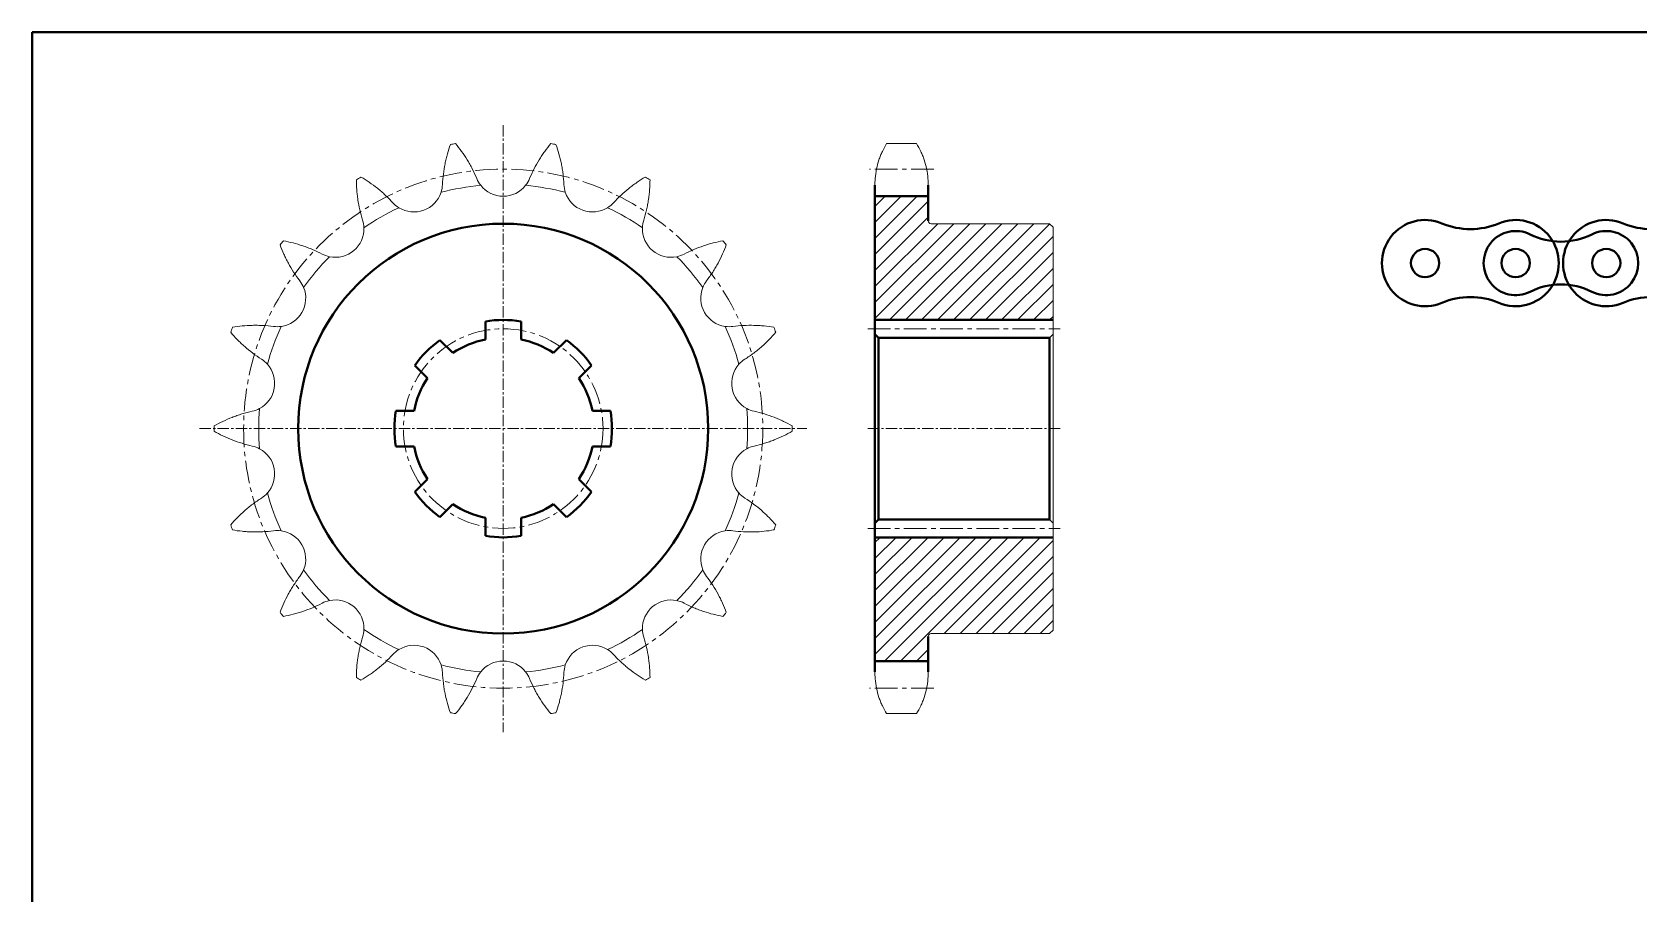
# Model space of a CAD drawing. Header units: millimetres. Extents: x -11382 to 23553, y -372 to 10786.
# Drawn here: x 1251.9 to 1702.5, y 4836.5 to 5078.3 of the extents above; entities that cross this region are included whole.
import ezdxf

# ---------------------------------------------------------------- set-up
doc = ezdxf.new("R2010")
doc.units = ezdxf.units.MM
doc.header["$LTSCALE"] = 0.2
doc.linetypes.add('CENTER', pattern=[50.8, 31.75, -6.35, 6.35, -6.35])
for name, color, linetype, lineweight in [('đường bao thấy', 7, 'Continuous', 40), ('đường mặt cắt', 160, 'Continuous', 15), ('đường nét tâm', 137, 'CENTER', 15)]:
    doc.layers.add(name, color=color, linetype=linetype, lineweight=lineweight)
pattern_1 = [(45, (-1444.8965, -1010.9856), (-2.245064, 2.245064), [])]

msp = doc.modelspace()

# ---------------------------------------------------------------- hatches: boundary and pattern name
at = {"layer": 'đường mặt cắt', "ltscale": 0.5}
h = msp.add_hatch(dxfattribs=at)
h.set_pattern_fill('ANSI31', color=256, style=0)
h.set_pattern_definition(pattern_1)
h.paths.add_polyline_path([(1488.26, 4997.532), (1538.26, 4997.532), (1538.26, 5023.532), (1537.26, 5024.532), (1504.02, 5024.532, -0.4142136), (1503.22, 5025.332), (1503.22, 5032.229), (1488.26, 5032.229)])
h = msp.add_hatch(dxfattribs=at)
h.set_pattern_fill('ANSI31', color=256, style=0)
h.set_pattern_definition(pattern_1)
h.paths.add_polyline_path([(1537.26, 4909.532), (1538.26, 4910.532), (1538.26, 4936.532), (1488.26, 4936.532), (1488.26, 4901.836), (1503.22, 4901.836), (1503.22, 4908.732, -0.4142136), (1504.02, 4909.532)])

# ---------------------------------------------------------------- linework, layer by layer
at = {"layer": 'đường bao thấy', "color": 7, "linetype": 'Continuous', "lineweight": 15}
for p, q in [((1491.562, 5046.998), (1499.918, 5046.998)), ((1537.26, 5024.532), (1504.02, 5024.532)), ((1537.26, 5024.532), (1538.26, 5023.532)), ((1538.26, 5023.532), (1538.26, 4910.532)), ((1504.02, 4909.532), (1537.26, 4909.532)), ((1537.26, 4909.532), (1538.26, 4910.532)), ((1491.562, 4887.067), (1499.918, 4887.067))]:
    msp.add_line(p, q, dxfattribs=at)
at = {"layer": 'đường bao thấy'}
for p, q in [((1488.26, 5035.29), (1488.26, 4898.775)), ((1503.22, 5035.29), (1503.22, 5025.332)), ((1488.26, 5032.229), (1503.22, 5032.229)), ((1379.012, 4997.12), (1379.012, 4992.037)), ((1389.012, 4997.12), (1389.012, 4992.037)), ((1488.26, 4997.532), (1538.26, 4997.532)), ((1489.26, 4992.532), (1488.26, 4993.532)), ((1366.273, 4991.843), (1369.867, 4988.249)), ((1401.752, 4991.843), (1398.158, 4988.249)), ((1489.26, 4992.532), (1537.26, 4992.532)), ((1359.202, 4984.772), (1362.796, 4981.178)), ((1408.823, 4984.772), (1405.229, 4981.178)), ((1353.925, 4972.032), (1359.007, 4972.032)), ((1414.1, 4972.032), (1409.017, 4972.032)), ((1353.925, 4962.032), (1359.007, 4962.032)), ((1414.1, 4962.032), (1409.017, 4962.032)), ((1359.202, 4949.293), (1362.796, 4952.887)), ((1408.823, 4949.293), (1405.229, 4952.887)), ((1366.273, 4942.222), (1369.867, 4945.816)), ((1401.752, 4942.222), (1398.158, 4945.816)), ((1379.012, 4936.945), (1379.012, 4942.027)), ((1389.012, 4936.945), (1389.012, 4942.027)), ((1489.26, 4941.532), (1488.26, 4940.532)), ((1489.26, 4941.532), (1537.26, 4941.532)), ((1488.26, 4936.532), (1538.26, 4936.532)), ((1503.22, 4908.732), (1503.22, 4898.775)), ((1488.26, 4901.836), (1503.22, 4901.836))]:
    msp.add_line(p, q, dxfattribs=at)
at = {"layer": 'đường bao thấy', "lineweight": 15}
for p, q in [((1537.26, 4992.532), (1538.26, 4993.532)), ((1537.26, 4941.532), (1538.26, 4940.532))]:
    msp.add_line(p, q, dxfattribs=at)
at = {"layer": 'đường bao thấy', "ltscale": 0.5}
for p, q in [((1489.26, 4992.532), (1489.26, 4941.532)), ((1537.26, 4992.532), (1537.26, 4941.532))]:
    msp.add_line(p, q, dxfattribs=at)
at = {"layer": 'đường bao thấy'}
msp.add_lwpolyline([(1251.895, 5078.271), (2018.232, 5078.271), (2018.232, 4594.736), (1251.895, 4594.736)], close=True, dxfattribs=at)
at = {"layer": 'đường bao thấy', "ltscale": 0.5}
for centre, radius in [((1384.012, 4967.032), 57.5), ((1642.58, 5013.477), 3.975), ((1667.98, 5013.477), 3.975), ((1693.38, 5013.477), 3.975)]:
    msp.add_circle(centre, radius, dxfattribs=at)
at = {"layer": 'đường bao thấy', "color": 7, "linetype": 'Continuous', "lineweight": 15}
for centre, radius, start, end in [((1384.012, 4967.032), 81.071, 99.47468, 100.52532), ((1384.012, 4967.032), 81.071, 79.47468, 80.52532), ((1384.012, 4967.032), 81.071, 119.47468, 120.52532), ((1384.012, 4967.032), 68.548, 95.2757, 104.7243), ((1384.012, 5040.248), 8.019, 218.19121, 321.80879), ((1384.012, 4967.032), 68.548, 75.2757, 84.7243), ((1384.012, 4967.032), 81.071, 59.47468, 60.52532), ((1358.971, 5035.833), 8.019, 238.19121, 341.80879), ((1409.054, 5035.833), 8.019, 198.19121, 301.80879), ((1384.012, 4967.032), 68.548, 115.2757, 124.7243), ((1384.012, 4967.032), 68.548, 55.2757, 64.7243), ((1504.02, 5025.332), 0.8, 180, 270), ((1336.95, 5023.119), 8.019, 258.19121, 1.80879), ((1431.075, 5023.119), 8.019, 178.19121, 281.80879), ((1384.012, 4967.032), 81.071, 139.47468, 140.52532), ((1384.012, 4967.032), 81.071, 39.47468, 40.52532), ((1384.012, 4967.032), 68.548, 135.2757, 144.7243), ((1384.012, 4967.032), 68.548, 35.2757, 44.7243), ((1320.606, 5003.64), 8.019, 278.19121, 21.80879), ((1447.419, 5003.64), 8.019, 158.19121, 261.80879), ((1384.012, 4967.032), 81.071, 159.47468, 160.52532), ((1384.012, 4967.032), 68.548, 155.2757, 164.7243), ((1384.012, 4967.032), 68.548, 15.2757, 24.7243), ((1384.012, 4967.032), 81.071, 19.47468, 20.52532), ((1311.909, 4979.746), 8.019, 298.19121, 41.80879), ((1456.116, 4979.746), 8.019, 138.19121, 241.80879), ((1384.012, 4967.032), 68.548, 175.2757, 184.7243), ((1384.012, 4967.032), 68.548, 355.2757, 4.7243), ((1384.012, 4967.032), 81.071, 179.47468, 180.52532), ((1384.012, 4967.032), 81.071, 359.47468, 0.52532), ((1311.909, 4954.319), 8.019, 318.19121, 61.80879), ((1456.116, 4954.319), 8.019, 118.19121, 221.80879), ((1384.012, 4967.032), 68.548, 195.2757, 204.7243), ((1384.012, 4967.032), 68.548, 335.2757, 344.7243), ((1384.012, 4967.032), 81.071, 199.47468, 200.52532), ((1384.012, 4967.032), 81.071, 339.47468, 340.52532), ((1320.606, 4930.425), 8.019, 338.19121, 81.80879), ((1447.419, 4930.425), 8.019, 98.19121, 201.80879), ((1384.012, 4967.032), 68.548, 215.2757, 224.7243), ((1384.012, 4967.032), 68.548, 315.2757, 324.7243), ((1336.95, 4910.946), 8.019, 358.19121, 101.80879), ((1431.075, 4910.946), 8.019, 78.19121, 181.80879), ((1384.012, 4967.032), 81.071, 219.47468, 220.52532), ((1384.012, 4967.032), 81.071, 319.47468, 320.52532), ((1384.012, 4967.032), 68.548, 235.2757, 244.7243), ((1384.012, 4967.032), 68.548, 295.2757, 304.7243), ((1504.02, 4908.732), 0.8, 90, 180), ((1358.971, 4898.232), 8.019, 18.19121, 121.80879), ((1409.054, 4898.232), 8.019, 58.19121, 161.80879), ((1384.012, 4967.032), 68.548, 255.2757, 264.7243), ((1384.012, 4893.817), 8.019, 38.19121, 141.80879), ((1384.012, 4967.032), 68.548, 275.2757, 284.7243), ((1384.012, 4967.032), 81.071, 239.47468, 240.52532), ((1384.012, 4967.032), 81.071, 299.47468, 300.52532), ((1384.012, 4967.032), 81.071, 259.47468, 260.52532), ((1384.012, 4967.032), 81.071, 279.47468, 280.52532)]:
    msp.add_arc(centre, radius, start, end, dxfattribs=at)
at = {"layer": 'đường bao thấy', "ltscale": 0.5}
for centre, radius, start, end in [((1642.58, 5013.477), 12.1, 67.05544, 292.94456), ((1667.98, 5013.477), 12.1, 247.05544, 112.94456), ((1693.38, 5013.477), 12.1, 67.05544, 292.94456), ((1655.28, 5043.477), 20.477, 247.05544, 292.94456), ((1667.98, 5013.477), 9, 63.43495, 296.56505), ((1680.68, 5038.877), 19.398, 243.43495, 296.56505), ((1693.38, 5013.477), 9, 243.43495, 116.56505), ((1706.08, 5043.477), 20.477, 247.05544, 292.94456), ((1680.68, 4988.077), 19.398, 63.43495, 116.56505), ((1655.28, 4983.477), 20.477, 67.05544, 112.94456), ((1706.08, 4983.477), 20.477, 67.05544, 112.94456)]:
    msp.add_arc(centre, radius, start, end, dxfattribs=at)
at = {"layer": 'đường bao thấy'}
for radius, start, end in [(30.5, 80.56466, 99.43534), (30.5, 125.56466, 144.43534), (25.5, 101.30773, 123.69227), (25.5, 56.30773, 78.69227), (30.5, 35.56466, 54.43534), (25.5, 146.30773, 168.69227), (25.5, 11.30773, 33.69227), (30.5, 170.56466, 189.43534), (30.5, 350.56466, 9.43534), (25.5, 191.30773, 213.69227), (25.5, 326.30773, 348.69227), (30.5, 215.56466, 234.43534), (30.5, 305.56466, 324.43534), (25.5, 236.30773, 258.69227), (25.5, 281.30773, 303.69227), (30.5, 260.56466, 279.43534)]:
    msp.add_arc((1384.012, 4967.032), radius, start, end, dxfattribs=at)
at = {"layer": 'đường bao thấy', "color": 7, "linetype": 'Continuous', "lineweight": 15}
for points in [[(1366.983, 5035.483), (1367.071, 5037.498), (1367.315, 5039.442), (1367.787, 5041.795), (1367.89, 5042.262), (1368.113, 5043.188), (1368.233, 5043.648), (1368.613, 5045.007), (1368.896, 5045.886), (1369.203, 5046.74)], [(1370.667, 5046.998), (1371.827, 5045.606), (1372.917, 5044.098), (1374.168, 5042.051), (1374.413, 5041.633), (1374.89, 5040.78), (1375.123, 5040.343), (1375.799, 5039.017), (1376.218, 5038.11), (1376.604, 5037.179)], [(1391.421, 5037.179), (1392.193, 5039.043), (1393.087, 5040.786), (1394.336, 5042.836), (1394.593, 5043.239), (1395.118, 5044.033), (1395.388, 5044.425), (1396.211, 5045.572), (1396.777, 5046.301), (1397.358, 5046.998)], [(1398.822, 5046.74), (1399.436, 5045.035), (1399.944, 5043.246), (1400.419, 5040.893), (1400.506, 5040.417), (1400.663, 5039.452), (1400.733, 5038.962), (1400.915, 5037.485), (1400.998, 5036.489), (1401.042, 5035.483)], [(1488.338, 5037.179), (1488.49, 5039.043), (1488.853, 5040.786), (1489.533, 5042.836), (1489.681, 5043.239), (1489.999, 5044.033), (1490.17, 5044.425), (1490.714, 5045.572), (1491.118, 5046.301), (1491.562, 5046.998)], [(1503.142, 5037.179), (1502.99, 5039.043), (1502.627, 5040.786), (1501.946, 5042.836), (1501.799, 5043.239), (1501.48, 5044.033), (1501.309, 5044.425), (1500.765, 5045.572), (1500.361, 5046.301), (1499.918, 5046.998)], [(1344.599, 5025.53), (1343.992, 5027.454), (1343.556, 5029.364), (1343.195, 5031.737), (1343.133, 5032.211), (1343.025, 5033.157), (1342.98, 5033.63), (1342.873, 5035.038), (1342.838, 5035.961), (1342.835, 5036.868)], [(1344.122, 5037.611), (1345.689, 5036.7), (1347.228, 5035.656), (1349.104, 5034.159), (1349.477, 5033.85), (1350.217, 5033.212), (1350.586, 5032.882), (1351.674, 5031.867), (1352.378, 5031.158), (1353.059, 5030.415)], [(1414.966, 5030.415), (1416.329, 5031.902), (1417.765, 5033.235), (1419.64, 5034.734), (1420.019, 5035.025), (1420.784, 5035.591), (1421.172, 5035.866), (1422.337, 5036.663), (1423.119, 5037.155), (1423.903, 5037.611)], [(1425.19, 5036.868), (1425.184, 5035.056), (1425.05, 5033.2), (1424.692, 5030.828), (1424.611, 5030.35), (1424.428, 5029.39), (1424.326, 5028.906), (1423.991, 5027.455), (1423.729, 5026.491), (1423.426, 5025.53)], [(1326.968, 5008.522), (1325.74, 5010.123), (1324.677, 5011.768), (1323.527, 5013.875), (1323.305, 5014.299), (1322.881, 5015.151), (1322.677, 5015.58), (1322.095, 5016.866), (1321.746, 5017.721), (1321.433, 5018.573)], [(1322.389, 5019.711), (1324.172, 5019.391), (1325.976, 5018.936), (1328.25, 5018.172), (1328.706, 5018.009), (1329.62, 5017.662), (1330.08, 5017.478), (1331.45, 5016.896), (1332.354, 5016.471), (1333.247, 5016.006)], [(1434.778, 5016.006), (1436.567, 5016.937), (1438.372, 5017.698), (1440.646, 5018.465), (1441.102, 5018.61), (1442.015, 5018.88), (1442.473, 5019.006), (1443.841, 5019.356), (1444.744, 5019.551), (1445.636, 5019.711)], [(1446.592, 5018.573), (1445.967, 5016.872), (1445.206, 5015.174), (1444.058, 5013.067), (1443.818, 5012.646), (1443.318, 5011.806), (1443.057, 5011.386), (1442.246, 5010.138), (1441.67, 5009.321), (1441.057, 5008.522)], [(1316.218, 4986.51), (1314.517, 4987.594), (1312.955, 4988.777), (1311.153, 4990.362), (1310.801, 4990.685), (1310.11, 4991.341), (1309.772, 4991.674), (1308.785, 4992.684), (1308.165, 4993.368), (1307.579, 4994.061)], [(1308.088, 4995.458), (1309.873, 4995.767), (1311.724, 4995.957), (1314.123, 4996.016), (1314.607, 4996.019), (1315.584, 4996.006), (1316.079, 4995.99), (1317.566, 4995.912), (1318.56, 4995.821), (1319.559, 4995.69)], [(1448.466, 4995.69), (1450.466, 4995.953), (1452.423, 4996.05), (1454.822, 4995.994), (1455.3, 4995.973), (1456.25, 4995.915), (1456.724, 4995.877), (1458.129, 4995.738), (1459.044, 4995.612), (1459.937, 4995.458)], [(1460.446, 4994.061), (1459.276, 4992.677), (1457.981, 4991.342), (1456.181, 4989.754), (1455.812, 4989.441), (1455.055, 4988.823), (1454.666, 4988.517), (1453.477, 4987.621), (1452.657, 4987.051), (1451.807, 4986.51)], [(1302.945, 4967.776), (1304.517, 4968.677), (1306.191, 4969.488), (1308.425, 4970.364), (1308.879, 4970.533), (1309.802, 4970.855), (1310.272, 4971.009), (1311.695, 4971.444), (1312.661, 4971.699), (1313.645, 4971.917)], [(1454.38, 4971.917), (1456.35, 4971.48), (1458.222, 4970.903), (1460.457, 4970.029), (1460.899, 4969.846), (1461.772, 4969.466), (1462.204, 4969.269), (1463.477, 4968.657), (1464.294, 4968.227), (1465.08, 4967.776)], [(1313.645, 4962.148), (1311.675, 4962.585), (1309.803, 4963.162), (1307.568, 4964.036), (1307.126, 4964.219), (1306.253, 4964.599), (1305.821, 4964.796), (1304.548, 4965.407), (1303.731, 4965.838), (1302.945, 4966.289)], [(1465.08, 4966.289), (1463.508, 4965.388), (1461.834, 4964.577), (1459.6, 4963.701), (1459.146, 4963.532), (1458.223, 4963.21), (1457.753, 4963.056), (1456.33, 4962.621), (1455.364, 4962.366), (1454.38, 4962.148)], [(1307.579, 4940.004), (1308.749, 4941.388), (1310.044, 4942.723), (1311.844, 4944.311), (1312.213, 4944.624), (1312.97, 4945.242), (1313.359, 4945.548), (1314.548, 4946.444), (1315.368, 4947.014), (1316.218, 4947.555)], [(1451.807, 4947.555), (1453.508, 4946.471), (1455.07, 4945.288), (1456.872, 4943.702), (1457.224, 4943.38), (1457.915, 4942.724), (1458.253, 4942.391), (1459.24, 4941.381), (1459.86, 4940.697), (1460.446, 4940.004)], [(1319.559, 4938.375), (1317.559, 4938.112), (1315.602, 4938.015), (1313.203, 4938.071), (1312.725, 4938.092), (1311.775, 4938.15), (1311.301, 4938.188), (1309.896, 4938.327), (1308.981, 4938.453), (1308.088, 4938.607)], [(1459.937, 4938.607), (1458.152, 4938.298), (1456.301, 4938.108), (1453.902, 4938.049), (1453.418, 4938.046), (1452.441, 4938.059), (1451.946, 4938.075), (1450.459, 4938.153), (1449.465, 4938.244), (1448.466, 4938.375)], [(1321.433, 4915.492), (1322.058, 4917.193), (1322.819, 4918.891), (1323.967, 4920.998), (1324.207, 4921.419), (1324.707, 4922.258), (1324.968, 4922.679), (1325.779, 4923.927), (1326.355, 4924.743), (1326.968, 4925.543)], [(1441.057, 4925.543), (1442.285, 4923.942), (1443.348, 4922.297), (1444.498, 4920.19), (1444.719, 4919.766), (1445.144, 4918.914), (1445.348, 4918.485), (1445.93, 4917.199), (1446.279, 4916.344), (1446.592, 4915.492)], [(1333.247, 4918.059), (1331.458, 4917.128), (1329.653, 4916.367), (1327.379, 4915.6), (1326.923, 4915.455), (1326.01, 4915.185), (1325.552, 4915.059), (1324.184, 4914.709), (1323.281, 4914.514), (1322.389, 4914.354)], [(1445.636, 4914.354), (1443.853, 4914.674), (1442.049, 4915.128), (1439.775, 4915.893), (1439.319, 4916.056), (1438.405, 4916.403), (1437.945, 4916.587), (1436.575, 4917.169), (1435.671, 4917.594), (1434.778, 4918.059)], [(1342.835, 4897.197), (1342.841, 4899.009), (1342.975, 4900.864), (1343.333, 4903.237), (1343.414, 4903.715), (1343.597, 4904.675), (1343.699, 4905.159), (1344.033, 4906.61), (1344.296, 4907.574), (1344.599, 4908.534)], [(1423.426, 4908.534), (1424.033, 4906.611), (1424.469, 4904.701), (1424.83, 4902.328), (1424.892, 4901.854), (1425, 4900.908), (1425.045, 4900.435), (1425.152, 4899.027), (1425.187, 4898.104), (1425.19, 4897.197)], [(1353.059, 4903.65), (1351.696, 4902.163), (1350.26, 4900.83), (1348.385, 4899.331), (1348.006, 4899.04), (1347.241, 4898.474), (1346.853, 4898.198), (1345.688, 4897.402), (1344.906, 4896.91), (1344.122, 4896.454)], [(1423.903, 4896.454), (1422.336, 4897.365), (1420.797, 4898.409), (1418.921, 4899.906), (1418.548, 4900.215), (1417.808, 4900.853), (1417.439, 4901.183), (1416.351, 4902.198), (1415.647, 4902.907), (1414.966, 4903.65)], [(1369.203, 4887.325), (1368.589, 4889.03), (1368.081, 4890.819), (1367.606, 4893.172), (1367.519, 4893.648), (1367.362, 4894.613), (1367.292, 4895.103), (1367.11, 4896.58), (1367.027, 4897.576), (1366.983, 4898.582)], [(1401.042, 4898.582), (1400.954, 4896.567), (1400.71, 4894.623), (1400.238, 4892.27), (1400.135, 4891.803), (1399.912, 4890.877), (1399.792, 4890.417), (1399.412, 4889.058), (1399.129, 4888.178), (1398.822, 4887.325)], [(1376.604, 4896.886), (1375.832, 4895.022), (1374.938, 4893.279), (1373.689, 4891.229), (1373.432, 4890.826), (1372.907, 4890.032), (1372.637, 4889.64), (1371.814, 4888.493), (1371.248, 4887.764), (1370.667, 4887.067)], [(1397.358, 4887.067), (1396.198, 4888.459), (1395.108, 4889.966), (1393.857, 4892.014), (1393.612, 4892.432), (1393.135, 4893.285), (1392.902, 4893.722), (1392.226, 4895.048), (1391.807, 4895.955), (1391.421, 4896.886)], [(1488.338, 4896.886), (1488.49, 4895.022), (1488.853, 4893.279), (1489.533, 4891.229), (1489.681, 4890.826), (1489.999, 4890.032), (1490.17, 4889.64), (1490.714, 4888.493), (1491.118, 4887.764), (1491.562, 4887.067)], [(1503.142, 4896.886), (1502.99, 4895.022), (1502.627, 4893.279), (1501.946, 4891.229), (1501.799, 4890.826), (1501.48, 4890.032), (1501.309, 4889.64), (1500.765, 4888.493), (1500.361, 4887.764), (1499.918, 4887.067)]]:
    msp.add_open_spline(points, degree=3, knots=[0, 0, 0, 0, 0.5, 0.5, 0.625, 0.625, 0.75, 0.75, 1, 1, 1, 1], dxfattribs=at)
for points in [[(1366.59, 5033.329), (1366.819, 5034.026), (1366.951, 5034.744), (1366.983, 5035.483)], [(1376.604, 5037.179), (1376.886, 5036.497), (1377.255, 5035.867), (1377.71, 5035.29)], [(1390.315, 5035.29), (1390.769, 5035.866), (1391.138, 5036.496), (1391.421, 5037.179)], [(1401.042, 5035.483), (1401.074, 5034.745), (1401.206, 5034.027), (1401.435, 5033.329)], [(1488.26, 5035.29), (1488.26, 5035.866), (1488.282, 5036.496), (1488.338, 5037.179)], [(1503.22, 5035.29), (1503.22, 5035.866), (1503.198, 5036.496), (1503.142, 5037.179)], [(1353.059, 5030.415), (1353.558, 5029.87), (1354.12, 5029.405), (1354.744, 5029.018)], [(1413.281, 5029.018), (1413.904, 5029.404), (1414.466, 5029.869), (1414.966, 5030.415)], [(1344.966, 5023.372), (1344.943, 5024.105), (1344.821, 5024.825), (1344.599, 5025.53)], [(1423.426, 5025.53), (1423.204, 5024.826), (1423.082, 5024.106), (1423.059, 5023.372)], [(1333.247, 5016.006), (1333.903, 5015.665), (1334.59, 5015.42), (1335.309, 5015.269)], [(1432.716, 5015.269), (1433.434, 5015.419), (1434.121, 5015.664), (1434.778, 5016.006)], [(1328.051, 5006.62), (1327.779, 5007.3), (1327.418, 5007.935), (1326.968, 5008.522)], [(1441.057, 5008.522), (1440.607, 5007.936), (1440.247, 5007.302), (1439.974, 5006.62)], [(1319.559, 4995.69), (1320.291, 4995.593), (1321.021, 4995.598), (1321.748, 4995.703)], [(1446.277, 4995.703), (1447.002, 4995.598), (1447.732, 4995.593), (1448.466, 4995.69)], [(1317.886, 4985.092), (1317.398, 4985.639), (1316.842, 4986.112), (1316.218, 4986.51)], [(1451.807, 4986.51), (1451.184, 4986.113), (1450.628, 4985.64), (1450.139, 4985.092)], [(1313.645, 4971.917), (1314.366, 4972.077), (1315.05, 4972.331), (1315.698, 4972.678)], [(1452.327, 4972.678), (1452.974, 4972.332), (1453.658, 4972.077), (1454.38, 4971.917)], [(1315.698, 4961.387), (1315.051, 4961.733), (1314.367, 4961.988), (1313.645, 4962.148)], [(1454.38, 4962.148), (1453.659, 4961.988), (1452.975, 4961.734), (1452.327, 4961.387)], [(1316.218, 4947.555), (1316.841, 4947.952), (1317.397, 4948.425), (1317.886, 4948.973)], [(1450.139, 4948.973), (1450.627, 4948.426), (1451.183, 4947.953), (1451.807, 4947.555)], [(1321.748, 4938.362), (1321.023, 4938.467), (1320.293, 4938.472), (1319.559, 4938.375)], [(1448.466, 4938.375), (1447.734, 4938.472), (1447.004, 4938.467), (1446.277, 4938.362)], [(1326.968, 4925.543), (1327.418, 4926.129), (1327.778, 4926.763), (1328.051, 4927.445)], [(1439.974, 4927.445), (1440.246, 4926.765), (1440.606, 4926.13), (1441.057, 4925.543)], [(1335.309, 4918.796), (1334.591, 4918.646), (1333.904, 4918.401), (1333.247, 4918.059)], [(1434.778, 4918.059), (1434.122, 4918.4), (1433.435, 4918.645), (1432.716, 4918.796)], [(1344.599, 4908.534), (1344.821, 4909.239), (1344.943, 4909.959), (1344.966, 4910.693)], [(1423.059, 4910.693), (1423.082, 4909.96), (1423.204, 4909.24), (1423.426, 4908.534)], [(1354.744, 4905.047), (1354.121, 4904.661), (1353.559, 4904.196), (1353.059, 4903.65)], [(1414.966, 4903.65), (1414.467, 4904.195), (1413.905, 4904.66), (1413.281, 4905.047)], [(1366.983, 4898.582), (1366.951, 4899.32), (1366.819, 4900.038), (1366.59, 4900.736)], [(1377.71, 4898.775), (1377.256, 4898.199), (1376.887, 4897.569), (1376.604, 4896.886)], [(1391.421, 4896.886), (1391.139, 4897.568), (1390.77, 4898.198), (1390.315, 4898.775)], [(1401.435, 4900.736), (1401.206, 4900.039), (1401.074, 4899.321), (1401.042, 4898.582)], [(1488.26, 4898.775), (1488.26, 4898.199), (1488.282, 4897.569), (1488.338, 4896.886)], [(1503.22, 4898.775), (1503.22, 4898.199), (1503.198, 4897.569), (1503.142, 4896.886)]]:
    msp.add_open_spline(points, degree=3, dxfattribs=at)
at = {"layer": 'đường nét tâm', "ltscale": 0.5}
for p, q in [((1384.012, 5052.208), (1384.012, 4881.856)), ((1298.836, 4967.032), (1469.188, 4967.032)), ((1486.26, 4967.032), (1540.26, 4967.032))]:
    msp.add_line(p, q, dxfattribs=at)
at = {"layer": 'đường nét tâm'}
for p, q in [((1504.77, 5039.832), (1486.709, 5039.832)), ((1486.26, 4995.032), (1540.26, 4995.032)), ((1486.26, 4939.032), (1540.26, 4939.032)), ((1504.77, 4894.232), (1486.709, 4894.232))]:
    msp.add_line(p, q, dxfattribs=at)
for radius in [72.8, 28]:
    msp.add_circle((1384.012, 4967.032), radius, dxfattribs=at)

doc.saveas('drawing.dxf')
